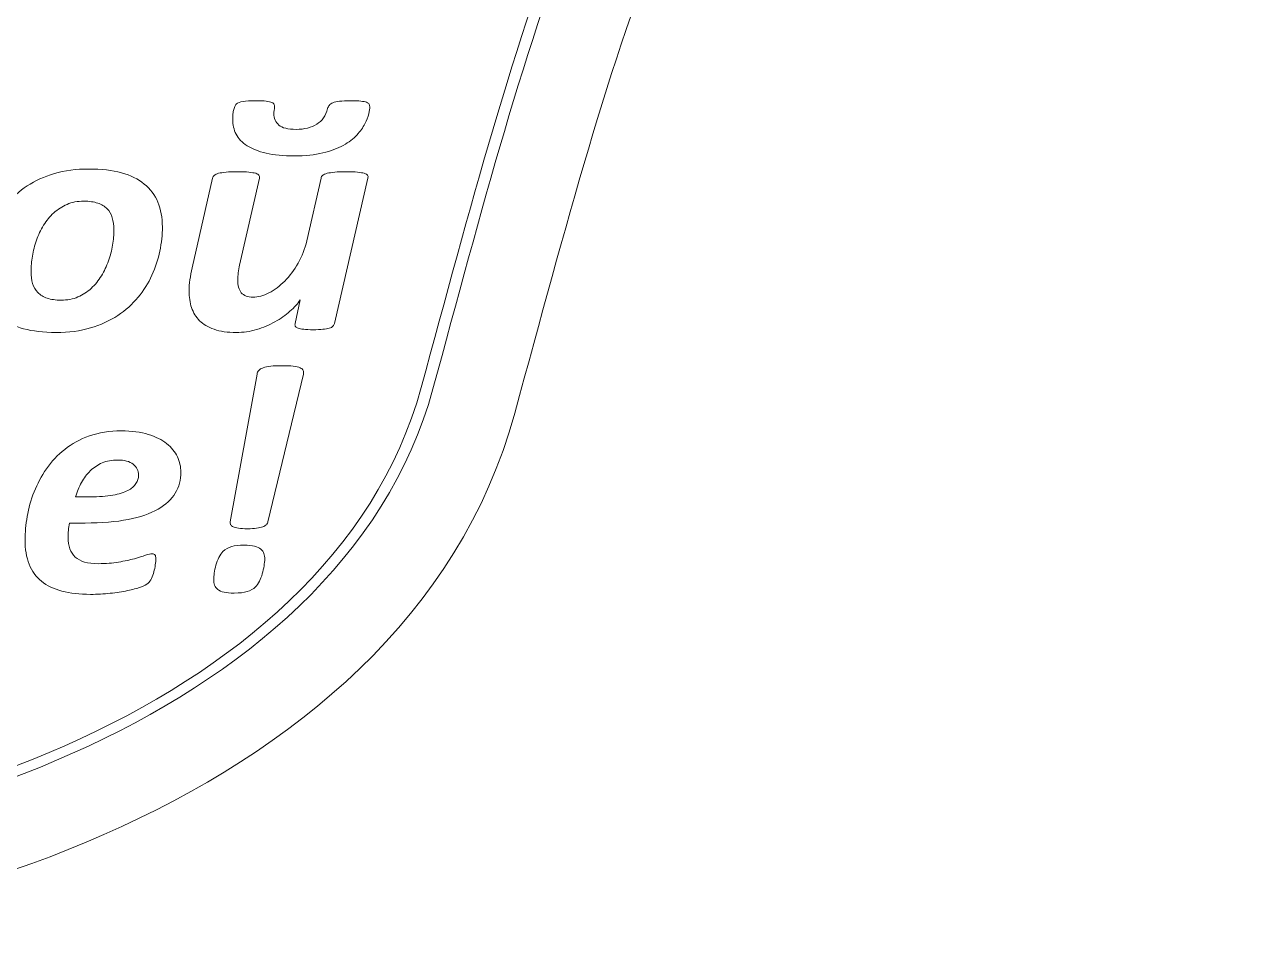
# Model space of a CAD drawing. Header units: millimetres. Extents: x -122 to 114, y -158 to 143.
# Drawn here: x 29.6 to 114.5, y -157.7 to -92.7 of the extents above; entities that cross this region are included whole.
import ezdxf

# ---------------------------------------------------------------- set-up
doc = ezdxf.new("R2010")
doc.units = ezdxf.units.MM
doc.header["$MEASUREMENT"] = 0
doc.layers.add('layer 1', color=7, linetype='Continuous')

msp = doc.modelspace()

# ---------------------------------------------------------------- linework, layer by layer
at = {"layer": 'layer 1', "color": 250, "lineweight": 20}
msp.add_open_spline([(-3.5934, -157.1901), (-24.7977, -157.7254), (-63.3817, -148.2724), (-71.129, -119.9138), (-71.129, -119.9138), (-78.3491, -93.4846), (-82.9464, -74.7906), (-99.5917, -56.9316), (-99.5917, -56.9316), (-121.6867, -33.2253), (-111.6519, 28.6851), (-91.5829, 47.9697), (-91.5829, 47.9697), (-89.0711, 50.3834), (-88.4017, 57.2121), (-91.5249, 58.9546), (-91.5249, 58.9546), (-98.8672, 63.0509), (-92.4483, 78.2326), (-85.2413, 76.8838), (-85.2413, 76.8838), (-40.8622, 68.5782), (-27.5218, 85.1053), (-32.0233, 132.5463), (-32.0233, 132.5463), (-32.8886, 141.6669), (-12.8746, 142.7893), (-3.5934, 142.7893), (-3.5934, 142.7893), (5.6878, 142.7893), (25.7018, 141.6669), (24.8365, 132.5463), (24.8365, 132.5463), (20.335, 85.1053), (33.6754, 68.5782), (78.0545, 76.8838), (78.0545, 76.8838), (85.2615, 78.2326), (91.6804, 63.0509), (84.3381, 58.9546), (84.3381, 58.9546), (81.2149, 57.2121), (81.8843, 50.3834), (84.3961, 47.9697), (84.3961, 47.9697), (104.4651, 28.6851), (114.4999, -33.2253), (92.4049, -56.9316), (92.4049, -56.9316), (75.7596, -74.7906), (71.1623, -93.4846), (63.9422, -119.9138), (63.9422, -119.9138), (56.1949, -148.2724), (17.6109, -157.7254), (-3.5934, -157.1901)], degree=3, knots=[0, 0, 0, 0, 0.0714286, 0.0714286, 0.0714286, 0.0714286, 0.1428571, 0.1428571, 0.1428571, 0.1428571, 0.2142857, 0.2142857, 0.2142857, 0.2142857, 0.2857143, 0.2857143, 0.2857143, 0.2857143, 0.3571429, 0.3571429, 0.3571429, 0.3571429, 0.4285714, 0.4285714, 0.4285714, 0.4285714, 0.5, 0.5, 0.5, 0.5, 0.5714286, 0.5714286, 0.5714286, 0.5714286, 0.6428571, 0.6428571, 0.6428571, 0.6428571, 0.7142857, 0.7142857, 0.7142857, 0.7142857, 0.7857143, 0.7857143, 0.7857143, 0.7857143, 0.8571429, 0.8571429, 0.8571429, 0.8571429, 0.9285714, 0.9285714, 0.9285714, 0.9285714, 1, 1, 1, 1], dxfattribs=at)
at = {"layer": 'layer 1', "color": 22, "lineweight": 20}
for points, knots in [([(81.4948, 64.3349), (81.9644, 65.0621), (81.3734, 67.2955), (81.0937, 68.0071), (81.0937, 68.0071), (80.7868, 68.7879), (79.7967, 70.6115), (78.9343, 71.0658), (78.9343, 71.0658), (63.4337, 68.1881), (43.3989, 66.4985), (30.7468, 77.9156), (30.7468, 77.9156), (16.4928, 90.7781), (17.2655, 115.5359), (18.9133, 133.0356), (18.9133, 133.0356), (17.3655, 134.7781), (10.1925, 135.9845), (8.1835, 136.2418), (8.1835, 136.2418), (4.3197, 136.7369), (0.3535, 136.9197), (-3.5416, 136.9197), (-3.5416, 136.9197), (-7.4366, 136.9197), (-11.4028, 136.7369), (-15.2666, 136.2418), (-15.2666, 136.2418), (-17.2756, 135.9845), (-24.4488, 134.7781), (-25.9965, 133.0355), (-25.9965, 133.0355), (-24.3488, 115.5408), (-23.5745, 90.7794), (-37.8299, 77.9156), (-37.8299, 77.9156), (-50.482, 66.4985), (-70.5168, 68.1881), (-86.0175, 71.0658), (-86.0175, 71.0658), (-86.8798, 70.6115), (-87.8699, 68.7879), (-88.1768, 68.0071), (-88.1768, 68.0071), (-88.4565, 67.2955), (-89.0475, 65.0621), (-88.5779, 64.3349), (-88.5779, 64.3349), (-88.5735, 64.3323), (-88.5691, 64.3298), (-88.565, 64.3275), (-88.565, 64.3275), (-81.619, 60.4523), (-82.1209, 48.8334), (-87.3924, 43.7676), (-87.3924, 43.7676), (-98.1765, 33.4051), (-103.806, 11.2104), (-105.3823, -3.1796), (-105.3823, -3.1796), (-107.0459, -18.3658), (-106.2192, -40.8494), (-95.1697, -52.7046), (-95.1697, -52.7046), (-77.1089, -72.0824), (-72.0999, -93.3357), (-65.3077, -118.1984), (-65.3077, -118.1984), (-58.8461, -141.8507), (-25.1148, -151.6032), (-3.6921, -151.0624), (-3.6921, -151.0624), (-3.6921, -151.0624), (-3.5416, -151.0586), (-3.5416, -151.0586), (-3.5416, -151.0586), (-3.5416, -151.0586), (-3.391, -151.0624), (-3.391, -151.0624), (-3.391, -151.0624), (18.0317, -151.6032), (51.763, -141.8507), (58.2246, -118.1984), (58.2246, -118.1984), (65.0168, -93.3357), (70.0257, -72.0824), (88.0866, -52.7046), (88.0866, -52.7046), (99.1361, -40.8494), (99.9628, -18.3658), (98.2992, -3.1796), (98.2992, -3.1796), (96.7229, 11.2104), (91.0934, 33.4051), (80.3093, 43.7677), (80.3093, 43.7677), (75.0378, 48.8334), (74.5359, 60.4523), (81.4819, 64.3275), (81.4819, 64.3275), (81.486, 64.3298), (81.4904, 64.3323), (81.4948, 64.3349)], [0, 0, 0, 0, 0.0384615, 0.0384615, 0.0384615, 0.0384615, 0.0769231, 0.0769231, 0.0769231, 0.0769231, 0.1153846, 0.1153846, 0.1153846, 0.1153846, 0.1538462, 0.1538462, 0.1538462, 0.1538462, 0.1923077, 0.1923077, 0.1923077, 0.1923077, 0.2307692, 0.2307692, 0.2307692, 0.2307692, 0.2692308, 0.2692308, 0.2692308, 0.2692308, 0.3076923, 0.3076923, 0.3076923, 0.3076923, 0.3461538, 0.3461538, 0.3461538, 0.3461538, 0.3846154, 0.3846154, 0.3846154, 0.3846154, 0.4230769, 0.4230769, 0.4230769, 0.4230769, 0.4615385, 0.4615385, 0.4615385, 0.4615385, 0.5, 0.5, 0.5, 0.5, 0.5384615, 0.5384615, 0.5384615, 0.5384615, 0.5769231, 0.5769231, 0.5769231, 0.5769231, 0.6153846, 0.6153846, 0.6153846, 0.6153846, 0.6538462, 0.6538462, 0.6538462, 0.6538462, 0.6923077, 0.6923077, 0.6923077, 0.6923077, 0.7307692, 0.7307692, 0.7307692, 0.7307692, 0.7692308, 0.7692308, 0.7692308, 0.7692308, 0.8076923, 0.8076923, 0.8076923, 0.8076923, 0.8461538, 0.8461538, 0.8461538, 0.8461538, 0.8846154, 0.8846154, 0.8846154, 0.8846154, 0.9230769, 0.9230769, 0.9230769, 0.9230769, 0.9615385, 0.9615385, 0.9615385, 0.9615385, 1, 1, 1, 1]), ([(80.7876, 64.7495), (81.1, 66.08), (79.8296, 69.1729), (78.6961, 70.088), (78.6961, 70.088), (62.9617, 67.1968), (42.945, 65.6553), (30.1614, 77.1909), (30.1614, 77.1909), (15.7798, 90.1685), (16.3806, 114.7929), (18.0286, 132.5646), (18.0286, 132.5646), (16.1214, 134.0436), (9.9676, 135.0702), (8.0306, 135.3184), (8.0306, 135.3184), (4.2003, 135.8091), (0.2677, 135.9898), (-3.5934, 135.9898), (-3.5934, 135.9898), (-7.4545, 135.9898), (-11.3871, 135.8091), (-15.2174, 135.3184), (-15.2174, 135.3184), (-17.1544, 135.0702), (-23.3082, 134.0436), (-25.2154, 132.5646), (-25.2154, 132.5646), (-23.5674, 114.7929), (-22.9667, 90.1685), (-37.3482, 77.1909), (-37.3482, 77.1909), (-50.1318, 65.6553), (-70.1485, 67.1968), (-85.8829, 70.088), (-85.8829, 70.088), (-87.0164, 69.1729), (-88.2868, 66.08), (-87.9744, 64.7495), (-87.9744, 64.7495), (-80.8151, 60.4715), (-81.2982, 48.436), (-86.8925, 43.06), (-86.8925, 43.06), (-97.521, 32.847), (-103.0882, 10.7811), (-104.6413, -3.397), (-104.6413, -3.397), (-106.2757, -18.317), (-105.5027, -40.6324), (-94.6389, -52.2883), (-94.6389, -52.2883), (-76.4675, -71.7847), (-71.4237, -93.1035), (-64.5903, -118.117), (-64.5903, -118.117), (-58.2383, -141.3682), (-24.7829, -150.9233), (-3.764, -150.3928), (-3.764, -150.3928), (-3.764, -150.3928), (-3.5934, -150.3884), (-3.5934, -150.3884), (-3.5934, -150.3884), (-3.5934, -150.3884), (-3.4228, -150.3928), (-3.4228, -150.3928), (-3.4228, -150.3928), (17.5961, -150.9233), (51.0515, -141.3682), (57.4035, -118.117), (57.4035, -118.117), (64.2369, -93.1035), (69.2807, -71.7847), (87.4521, -52.2883), (87.4521, -52.2883), (98.3159, -40.6324), (99.0889, -18.317), (97.4545, -3.397), (97.4545, -3.397), (95.9014, 10.7811), (90.3342, 32.847), (79.7056, 43.06), (79.7056, 43.06), (74.1114, 48.436), (73.6283, 60.4715), (80.7876, 64.7495)], [0, 0, 0, 0, 0.0454545, 0.0454545, 0.0454545, 0.0454545, 0.0909091, 0.0909091, 0.0909091, 0.0909091, 0.1363636, 0.1363636, 0.1363636, 0.1363636, 0.1818182, 0.1818182, 0.1818182, 0.1818182, 0.2272727, 0.2272727, 0.2272727, 0.2272727, 0.2727273, 0.2727273, 0.2727273, 0.2727273, 0.3181818, 0.3181818, 0.3181818, 0.3181818, 0.3636364, 0.3636364, 0.3636364, 0.3636364, 0.4090909, 0.4090909, 0.4090909, 0.4090909, 0.4545455, 0.4545455, 0.4545455, 0.4545455, 0.5, 0.5, 0.5, 0.5, 0.5454545, 0.5454545, 0.5454545, 0.5454545, 0.5909091, 0.5909091, 0.5909091, 0.5909091, 0.6363636, 0.6363636, 0.6363636, 0.6363636, 0.6818182, 0.6818182, 0.6818182, 0.6818182, 0.7272727, 0.7272727, 0.7272727, 0.7272727, 0.7727273, 0.7727273, 0.7727273, 0.7727273, 0.8181818, 0.8181818, 0.8181818, 0.8181818, 0.8636364, 0.8636364, 0.8636364, 0.8636364, 0.9090909, 0.9090909, 0.9090909, 0.9090909, 0.9545455, 0.9545455, 0.9545455, 0.9545455, 1, 1, 1, 1])]:
    msp.add_open_spline(points, degree=3, knots=knots, dxfattribs=at)
at = {"layer": 'layer 1', "color": 22, "lineweight": 9}
for points, knots in [([(53.8065, -98.4766), (53.8065, -98.5891), (53.7842, -98.756), (53.7352, -98.9694), (53.7352, -98.9694), (53.6862, -99.1867), (53.5972, -99.4234), (53.4636, -99.6756), (53.4636, -99.6756), (53.3255, -99.9317), (53.1385, -100.1878), (52.9026, -100.4555), (52.9026, -100.4555), (52.6621, -100.7194), (52.3459, -100.9599), (51.9542, -101.1772), (51.9542, -101.1772), (51.5623, -101.3945), (51.0859, -101.5691), (50.5248, -101.705), (50.5248, -101.705), (49.9638, -101.8408), (49.3003, -101.9106), (48.5257, -101.9106), (48.5257, -101.9106), (47.7598, -101.9106), (47.1053, -101.8485), (46.5621, -101.7205), (46.5621, -101.7205), (46.0188, -101.5963), (45.5736, -101.4217), (45.2263, -101.2005), (45.2263, -101.2005), (44.8744, -100.9755), (44.6207, -100.7077), (44.4604, -100.3934), (44.4604, -100.3934), (44.3001, -100.0791), (44.22, -99.7377), (44.22, -99.3729), (44.22, -99.3729), (44.22, -99.2759), (44.2244, -99.1711), (44.2333, -99.0547), (44.2333, -99.0547), (44.2423, -98.9422), (44.2556, -98.8374), (44.2778, -98.7366), (44.2778, -98.7366), (44.3001, -98.6395), (44.3268, -98.5503), (44.3624, -98.4649), (44.3624, -98.4649), (44.3981, -98.3834), (44.4381, -98.3175), (44.4827, -98.2709), (44.4827, -98.2709), (44.5762, -98.1894), (44.732, -98.1312), (44.9457, -98.1002), (44.9457, -98.1002), (45.155, -98.073), (45.4533, -98.0575), (45.8363, -98.0575), (45.8363, -98.0575), (46.1524, -98.0575), (46.3928, -98.0653), (46.5665, -98.0847), (46.5665, -98.0847), (46.7402, -98.1041), (46.8737, -98.1351), (46.9583, -98.1739), (46.9583, -98.1739), (47.0473, -98.2166), (47.1008, -98.267), (47.1231, -98.3214), (47.1231, -98.3214), (47.1453, -98.3796), (47.1542, -98.4417), (47.1542, -98.5115), (47.1542, -98.5115), (47.1542, -98.5775), (47.1453, -98.6473), (47.1275, -98.7094), (47.1275, -98.7094), (47.1096, -98.7754), (47.1008, -98.8568), (47.1008, -98.9538), (47.1008, -98.9538), (47.1008, -99.2875), (47.2166, -99.5553), (47.448, -99.7571), (47.448, -99.7571), (47.6796, -99.955), (48.0848, -100.0558), (48.6681, -100.0558), (48.6681, -100.0558), (48.9531, -100.0558), (49.2202, -100.0248), (49.4562, -99.9666), (49.4562, -99.9666), (49.6967, -99.9045), (49.9104, -99.8153), (50.0974, -99.6989), (50.0974, -99.6989), (50.2844, -99.5824), (50.4403, -99.4311), (50.5738, -99.2487), (50.5738, -99.2487), (50.7029, -99.0664), (50.7965, -98.853), (50.8588, -98.6007), (50.8588, -98.6007), (50.8855, -98.5115), (50.9255, -98.43), (50.979, -98.364), (50.979, -98.364), (51.028, -98.2942), (51.1126, -98.2399), (51.2239, -98.1933), (51.2239, -98.1933), (51.3397, -98.1468), (51.491, -98.1118), (51.687, -98.0885), (51.687, -98.0885), (51.8829, -98.0691), (52.1456, -98.0575), (52.4751, -98.0575), (52.4751, -98.0575), (52.7734, -98.0575), (53.0094, -98.0653), (53.183, -98.0847), (53.183, -98.0847), (53.3568, -98.1041), (53.4858, -98.1312), (53.5794, -98.1623), (53.5794, -98.1623), (53.6729, -98.1972), (53.7307, -98.2399), (53.7619, -98.2942), (53.7619, -98.2942), (53.793, -98.3485), (53.8065, -98.4067), (53.8065, -98.4766)], [0, 0, 0, 0, 0.0277778, 0.0277778, 0.0277778, 0.0277778, 0.0555556, 0.0555556, 0.0555556, 0.0555556, 0.0833333, 0.0833333, 0.0833333, 0.0833333, 0.1111111, 0.1111111, 0.1111111, 0.1111111, 0.1388889, 0.1388889, 0.1388889, 0.1388889, 0.1666667, 0.1666667, 0.1666667, 0.1666667, 0.1944444, 0.1944444, 0.1944444, 0.1944444, 0.2222222, 0.2222222, 0.2222222, 0.2222222, 0.25, 0.25, 0.25, 0.25, 0.2777778, 0.2777778, 0.2777778, 0.2777778, 0.3055556, 0.3055556, 0.3055556, 0.3055556, 0.3333333, 0.3333333, 0.3333333, 0.3333333, 0.3611111, 0.3611111, 0.3611111, 0.3611111, 0.3888889, 0.3888889, 0.3888889, 0.3888889, 0.4166667, 0.4166667, 0.4166667, 0.4166667, 0.4444444, 0.4444444, 0.4444444, 0.4444444, 0.4722222, 0.4722222, 0.4722222, 0.4722222, 0.5, 0.5, 0.5, 0.5, 0.5277778, 0.5277778, 0.5277778, 0.5277778, 0.5555556, 0.5555556, 0.5555556, 0.5555556, 0.5833333, 0.5833333, 0.5833333, 0.5833333, 0.6111111, 0.6111111, 0.6111111, 0.6111111, 0.6388889, 0.6388889, 0.6388889, 0.6388889, 0.6666667, 0.6666667, 0.6666667, 0.6666667, 0.6944444, 0.6944444, 0.6944444, 0.6944444, 0.7222222, 0.7222222, 0.7222222, 0.7222222, 0.75, 0.75, 0.75, 0.75, 0.7777778, 0.7777778, 0.7777778, 0.7777778, 0.8055556, 0.8055556, 0.8055556, 0.8055556, 0.8333333, 0.8333333, 0.8333333, 0.8333333, 0.8611111, 0.8611111, 0.8611111, 0.8611111, 0.8888889, 0.8888889, 0.8888889, 0.8888889, 0.9166667, 0.9166667, 0.9166667, 0.9166667, 0.9444444, 0.9444444, 0.9444444, 0.9444444, 0.9722222, 0.9722222, 0.9722222, 0.9722222, 1, 1, 1, 1]), ([(39.3042, -106.889), (39.3042, -107.4361), (39.2464, -107.9949), (39.1261, -108.573), (39.1261, -108.573), (39.0104, -109.1473), (38.8278, -109.7099), (38.574, -110.2609), (38.574, -110.2609), (38.3202, -110.8081), (37.9996, -111.3241), (37.6033, -111.8053), (37.6033, -111.8053), (37.2071, -112.2864), (36.7306, -112.7133), (36.1786, -113.078), (36.1786, -113.078), (35.6264, -113.4466), (34.9941, -113.7377), (34.2817, -113.9472), (34.2817, -113.9472), (33.5692, -114.1606), (32.7634, -114.2654), (31.8684, -114.2654), (31.8684, -114.2654), (30.9912, -114.2654), (30.2298, -114.1761), (29.593, -114.0015), (29.593, -114.0015), (28.9519, -113.823), (28.422, -113.5592), (27.9946, -113.2138), (27.9946, -113.2138), (27.5671, -112.8724), (27.251, -112.4455), (27.0417, -111.9411), (27.0417, -111.9411), (26.8325, -111.4367), (26.73, -110.8585), (26.73, -110.2066), (26.73, -110.2066), (26.73, -109.6634), (26.788, -109.1007), (26.9038, -108.5265), (26.9038, -108.5265), (27.0239, -107.9483), (27.2065, -107.3895), (27.4603, -106.8424), (27.4603, -106.8424), (27.7096, -106.2992), (28.0346, -105.7792), (28.431, -105.2903), (28.431, -105.2903), (28.8272, -104.8014), (29.2992, -104.3785), (29.8513, -104.0137), (29.8513, -104.0137), (30.4034, -103.649), (31.0402, -103.3618), (31.7526, -103.1484), (31.7526, -103.1484), (32.465, -102.935), (33.2709, -102.8302), (34.1659, -102.8302), (34.1659, -102.8302), (35.0431, -102.8302), (35.8, -102.9195), (36.4412, -103.098), (36.4412, -103.098), (37.078, -103.2765), (37.6122, -103.5364), (38.0397, -103.8818), (38.0397, -103.8818), (38.4671, -104.2271), (38.7833, -104.6501), (38.9926, -105.1545), (38.9926, -105.1545), (39.2019, -105.6589), (39.3042, -106.2371), (39.3042, -106.889)], [0, 0, 0, 0, 0.05, 0.05, 0.05, 0.05, 0.1, 0.1, 0.1, 0.1, 0.15, 0.15, 0.15, 0.15, 0.2, 0.2, 0.2, 0.2, 0.25, 0.25, 0.25, 0.25, 0.3, 0.3, 0.3, 0.3, 0.35, 0.35, 0.35, 0.35, 0.4, 0.4, 0.4, 0.4, 0.45, 0.45, 0.45, 0.45, 0.5, 0.5, 0.5, 0.5, 0.55, 0.55, 0.55, 0.55, 0.6, 0.6, 0.6, 0.6, 0.65, 0.65, 0.65, 0.65, 0.7, 0.7, 0.7, 0.7, 0.75, 0.75, 0.75, 0.75, 0.8, 0.8, 0.8, 0.8, 0.85, 0.85, 0.85, 0.85, 0.9, 0.9, 0.9, 0.9, 0.95, 0.95, 0.95, 0.95, 1, 1, 1, 1]), ([(51.3442, -113.629), (51.3264, -113.7066), (51.2907, -113.7726), (51.2328, -113.8308), (51.2328, -113.8308), (51.1749, -113.8851), (51.0903, -113.9317), (50.9745, -113.9666), (50.9745, -113.9666), (50.8543, -114.0015), (50.7029, -114.0248), (50.5204, -114.0442), (50.5204, -114.0442), (50.3378, -114.0636), (50.1152, -114.0752), (49.8436, -114.0752), (49.8436, -114.0752), (49.5764, -114.0752), (49.3538, -114.0636), (49.1846, -114.0442), (49.1846, -114.0442), (49.0154, -114.0248), (48.8818, -114.0015), (48.7883, -113.9666), (48.7883, -113.9666), (48.6903, -113.9317), (48.628, -113.8851), (48.5969, -113.8308), (48.5969, -113.8308), (48.5702, -113.7726), (48.5657, -113.7066), (48.5924, -113.629), (48.5924, -113.629), (48.5924, -113.629), (48.9442, -111.9838), (48.9442, -111.9838), (48.9442, -111.9838), (48.7705, -112.2476), (48.53, -112.5154), (48.2273, -112.7831), (48.2273, -112.7831), (47.9201, -113.0509), (47.5728, -113.2992), (47.1764, -113.5204), (47.1764, -113.5204), (46.7802, -113.7454), (46.3528, -113.9239), (45.8897, -114.0636), (45.8897, -114.0636), (45.4311, -114.1994), (44.9546, -114.2654), (44.4692, -114.2654), (44.4692, -114.2654), (43.8592, -114.2654), (43.3472, -114.1917), (42.9243, -114.0442), (42.9243, -114.0442), (42.5013, -113.8968), (42.1629, -113.695), (41.9046, -113.4428), (41.9046, -113.4428), (41.6508, -113.1905), (41.4638, -112.884), (41.3436, -112.527), (41.3436, -112.527), (41.2278, -112.17), (41.17, -111.7859), (41.17, -111.3668), (41.17, -111.3668), (41.17, -111.1107), (41.1877, -110.8469), (41.2278, -110.5791), (41.2278, -110.5791), (41.2678, -110.3075), (41.3168, -110.0359), (41.3791, -109.7526), (41.3791, -109.7526), (41.3791, -109.7526), (42.8129, -103.4666), (42.8129, -103.4666), (42.8129, -103.4666), (42.8307, -103.3929), (42.8708, -103.3269), (42.9376, -103.2687), (42.9376, -103.2687), (43.0043, -103.2105), (43.1023, -103.1678), (43.2359, -103.1329), (43.2359, -103.1329), (43.374, -103.098), (43.5476, -103.0708), (43.7658, -103.0514), (43.7658, -103.0514), (43.984, -103.032), (44.2466, -103.0242), (44.5628, -103.0242), (44.5628, -103.0242), (44.8834, -103.0242), (45.146, -103.032), (45.3509, -103.0514), (45.3509, -103.0514), (45.5557, -103.0708), (45.7115, -103.098), (45.8273, -103.1329), (45.8273, -103.1329), (45.9386, -103.1678), (46.0144, -103.2105), (46.0544, -103.2687), (46.0544, -103.2687), (46.0945, -103.3269), (46.1034, -103.3929), (46.0856, -103.4666), (46.0856, -103.4666), (46.0856, -103.4666), (44.7053, -109.5586), (44.7053, -109.5586), (44.7053, -109.5586), (44.6608, -109.7255), (44.6296, -109.9001), (44.6073, -110.0825), (44.6073, -110.0825), (44.585, -110.2648), (44.5762, -110.4394), (44.5762, -110.6063), (44.5762, -110.6063), (44.5762, -110.7887), (44.594, -110.9516), (44.634, -111.0991), (44.634, -111.0991), (44.6741, -111.2504), (44.7365, -111.3746), (44.8211, -111.4832), (44.8211, -111.4832), (44.9101, -111.588), (45.0214, -111.6656), (45.155, -111.7199), (45.155, -111.7199), (45.2886, -111.7742), (45.4533, -111.8014), (45.6447, -111.8014), (45.6447, -111.8014), (46.001, -111.8014), (46.3705, -111.7005), (46.7579, -111.4987), (46.7579, -111.4987), (47.1453, -111.297), (47.5148, -111.0215), (47.8622, -110.6684), (47.8622, -110.6684), (48.2095, -110.3153), (48.5212, -109.9001), (48.7928, -109.4189), (48.7928, -109.4189), (49.0689, -108.9378), (49.2737, -108.4178), (49.4116, -107.8552), (49.4116, -107.8552), (49.4116, -107.8552), (50.4046, -103.4666), (50.4046, -103.4666), (50.4046, -103.4666), (50.4135, -103.3929), (50.4536, -103.3269), (50.5204, -103.2687), (50.5204, -103.2687), (50.5916, -103.2105), (50.6941, -103.1678), (50.8277, -103.1329), (50.8277, -103.1329), (50.9657, -103.098), (51.1393, -103.0708), (51.3575, -103.0514), (51.3575, -103.0514), (51.5757, -103.032), (51.8384, -103.0242), (52.1545, -103.0242), (52.1545, -103.0242), (52.4751, -103.0242), (52.7378, -103.032), (52.9426, -103.0514), (52.9426, -103.0514), (53.1475, -103.0708), (53.3078, -103.098), (53.4235, -103.1329), (53.4235, -103.1329), (53.5437, -103.1678), (53.6194, -103.2105), (53.655, -103.2687), (53.655, -103.2687), (53.6862, -103.3269), (53.6952, -103.3929), (53.6773, -103.4666), (53.6773, -103.4666), (53.6773, -103.4666), (51.3442, -113.629), (51.3442, -113.629)], [0, 0, 0, 0, 0.0204082, 0.0204082, 0.0204082, 0.0204082, 0.0408163, 0.0408163, 0.0408163, 0.0408163, 0.0612245, 0.0612245, 0.0612245, 0.0612245, 0.0816327, 0.0816327, 0.0816327, 0.0816327, 0.1020408, 0.1020408, 0.1020408, 0.1020408, 0.122449, 0.122449, 0.122449, 0.122449, 0.1428571, 0.1428571, 0.1428571, 0.1428571, 0.1632653, 0.1632653, 0.1632653, 0.1632653, 0.1836735, 0.1836735, 0.1836735, 0.1836735, 0.2040816, 0.2040816, 0.2040816, 0.2040816, 0.2244898, 0.2244898, 0.2244898, 0.2244898, 0.244898, 0.244898, 0.244898, 0.244898, 0.2653061, 0.2653061, 0.2653061, 0.2653061, 0.2857143, 0.2857143, 0.2857143, 0.2857143, 0.3061224, 0.3061224, 0.3061224, 0.3061224, 0.3265306, 0.3265306, 0.3265306, 0.3265306, 0.3469388, 0.3469388, 0.3469388, 0.3469388, 0.3673469, 0.3673469, 0.3673469, 0.3673469, 0.3877551, 0.3877551, 0.3877551, 0.3877551, 0.4081633, 0.4081633, 0.4081633, 0.4081633, 0.4285714, 0.4285714, 0.4285714, 0.4285714, 0.4489796, 0.4489796, 0.4489796, 0.4489796, 0.4693878, 0.4693878, 0.4693878, 0.4693878, 0.4897959, 0.4897959, 0.4897959, 0.4897959, 0.5102041, 0.5102041, 0.5102041, 0.5102041, 0.5306122, 0.5306122, 0.5306122, 0.5306122, 0.5510204, 0.5510204, 0.5510204, 0.5510204, 0.5714286, 0.5714286, 0.5714286, 0.5714286, 0.5918367, 0.5918367, 0.5918367, 0.5918367, 0.6122449, 0.6122449, 0.6122449, 0.6122449, 0.6326531, 0.6326531, 0.6326531, 0.6326531, 0.6530612, 0.6530612, 0.6530612, 0.6530612, 0.6734694, 0.6734694, 0.6734694, 0.6734694, 0.6938776, 0.6938776, 0.6938776, 0.6938776, 0.7142857, 0.7142857, 0.7142857, 0.7142857, 0.7346939, 0.7346939, 0.7346939, 0.7346939, 0.755102, 0.755102, 0.755102, 0.755102, 0.7755102, 0.7755102, 0.7755102, 0.7755102, 0.7959184, 0.7959184, 0.7959184, 0.7959184, 0.8163265, 0.8163265, 0.8163265, 0.8163265, 0.8367347, 0.8367347, 0.8367347, 0.8367347, 0.8571429, 0.8571429, 0.8571429, 0.8571429, 0.877551, 0.877551, 0.877551, 0.877551, 0.8979592, 0.8979592, 0.8979592, 0.8979592, 0.9183673, 0.9183673, 0.9183673, 0.9183673, 0.9387755, 0.9387755, 0.9387755, 0.9387755, 0.9591837, 0.9591837, 0.9591837, 0.9591837, 0.9795918, 0.9795918, 0.9795918, 0.9795918, 1, 1, 1, 1]), ([(35.9113, -107.083), (35.9113, -106.7648), (35.8757, -106.4816), (35.8, -106.2371), (35.8, -106.2371), (35.7287, -105.9888), (35.6041, -105.7792), (35.4349, -105.6085), (35.4349, -105.6085), (35.2657, -105.4378), (35.0476, -105.3097), (34.7848, -105.2166), (34.7848, -105.2166), (34.5177, -105.1274), (34.197, -105.0808), (33.8141, -105.0808), (33.8141, -105.0808), (33.3778, -105.0808), (32.986, -105.1545), (32.6386, -105.302), (32.6386, -105.302), (32.2914, -105.4494), (31.9797, -105.6512), (31.7036, -105.8995), (31.7036, -105.8995), (31.432, -106.1517), (31.196, -106.4389), (30.9956, -106.7687), (30.9956, -106.7687), (30.7953, -107.0985), (30.6305, -107.4477), (30.4969, -107.8086), (30.4969, -107.8086), (30.3678, -108.1734), (30.2743, -108.542), (30.212, -108.9184), (30.212, -108.9184), (30.1497, -109.2948), (30.123, -109.6517), (30.123, -109.9932), (30.123, -109.9932), (30.123, -110.3114), (30.1585, -110.5946), (30.2298, -110.8469), (30.2298, -110.8469), (30.3055, -111.0952), (30.4257, -111.3047), (30.5949, -111.4755), (30.5949, -111.4755), (30.7685, -111.6462), (30.9823, -111.7781), (31.2495, -111.8674), (31.2495, -111.8674), (31.5121, -111.9605), (31.8372, -112.0032), (32.2201, -112.0032), (32.2201, -112.0032), (32.6565, -112.0032), (33.0483, -111.9295), (33.3956, -111.782), (33.3956, -111.782), (33.7429, -111.6346), (34.0546, -111.4328), (34.3263, -111.1806), (34.3263, -111.1806), (34.6022, -110.9283), (34.8383, -110.6334), (35.0386, -110.3036), (35.0386, -110.3036), (35.239, -109.9738), (35.4038, -109.6285), (35.5329, -109.2598), (35.5329, -109.2598), (35.6664, -108.8912), (35.7599, -108.5226), (35.8223, -108.1501), (35.8223, -108.1501), (35.8802, -107.7815), (35.9113, -107.4245), (35.9113, -107.083)], [0, 0, 0, 0, 0.05, 0.05, 0.05, 0.05, 0.1, 0.1, 0.1, 0.1, 0.15, 0.15, 0.15, 0.15, 0.2, 0.2, 0.2, 0.2, 0.25, 0.25, 0.25, 0.25, 0.3, 0.3, 0.3, 0.3, 0.35, 0.35, 0.35, 0.35, 0.4, 0.4, 0.4, 0.4, 0.45, 0.45, 0.45, 0.45, 0.5, 0.5, 0.5, 0.5, 0.55, 0.55, 0.55, 0.55, 0.6, 0.6, 0.6, 0.6, 0.65, 0.65, 0.65, 0.65, 0.7, 0.7, 0.7, 0.7, 0.75, 0.75, 0.75, 0.75, 0.8, 0.8, 0.8, 0.8, 0.85, 0.85, 0.85, 0.85, 0.9, 0.9, 0.9, 0.9, 0.95, 0.95, 0.95, 0.95, 1, 1, 1, 1]), ([(46.6891, -127.5061), (46.6728, -127.5798), (46.636, -127.6497), (46.5747, -127.7118), (46.5747, -127.7118), (46.5134, -127.77), (46.4276, -127.8204), (46.3172, -127.8631), (46.3172, -127.8631), (46.2068, -127.9058), (46.0638, -127.9368), (45.8923, -127.9601), (45.8923, -127.9601), (45.7206, -127.9834), (45.5122, -127.995), (45.2629, -127.995), (45.2629, -127.995), (45.0095, -127.995), (44.797, -127.9834), (44.6335, -127.9601), (44.6335, -127.9601), (44.47, -127.9368), (44.3475, -127.9058), (44.2575, -127.8631), (44.2575, -127.8631), (44.1718, -127.8204), (44.1105, -127.77), (44.0777, -127.7118), (44.0777, -127.7118), (44.0451, -127.6497), (44.0369, -127.5798), (44.0532, -127.5061), (44.0532, -127.5061), (44.0532, -127.5061), (45.9208, -117.1846), (45.9208, -117.1846), (45.9208, -117.1846), (45.9371, -117.0837), (45.978, -116.9983), (46.0475, -116.9207), (46.0475, -116.9207), (46.117, -116.847), (46.2192, -116.7849), (46.354, -116.7345), (46.354, -116.7345), (46.4889, -116.684), (46.6646, -116.6491), (46.8812, -116.6258), (46.8812, -116.6258), (47.0937, -116.6026), (47.3593, -116.5909), (47.6699, -116.5909), (47.6699, -116.5909), (47.9886, -116.5909), (48.2502, -116.6026), (48.4546, -116.6258), (48.4546, -116.6258), (48.6589, -116.6491), (48.8182, -116.684), (48.9327, -116.7345), (48.9327, -116.7345), (49.0471, -116.7849), (49.1247, -116.847), (49.1533, -116.9207), (49.1533, -116.9207), (49.1861, -116.9983), (49.1901, -117.0837), (49.1656, -117.1846), (49.1656, -117.1846), (49.1656, -117.1846), (46.6891, -127.5061), (46.6891, -127.5061)], [0, 0, 0, 0, 0.0555556, 0.0555556, 0.0555556, 0.0555556, 0.1111111, 0.1111111, 0.1111111, 0.1111111, 0.1666667, 0.1666667, 0.1666667, 0.1666667, 0.2222222, 0.2222222, 0.2222222, 0.2222222, 0.2777778, 0.2777778, 0.2777778, 0.2777778, 0.3333333, 0.3333333, 0.3333333, 0.3333333, 0.3888889, 0.3888889, 0.3888889, 0.3888889, 0.4444444, 0.4444444, 0.4444444, 0.4444444, 0.5, 0.5, 0.5, 0.5, 0.5555556, 0.5555556, 0.5555556, 0.5555556, 0.6111111, 0.6111111, 0.6111111, 0.6111111, 0.6666667, 0.6666667, 0.6666667, 0.6666667, 0.7222222, 0.7222222, 0.7222222, 0.7222222, 0.7777778, 0.7777778, 0.7777778, 0.7777778, 0.8333333, 0.8333333, 0.8333333, 0.8333333, 0.8888889, 0.8888889, 0.8888889, 0.8888889, 0.9444444, 0.9444444, 0.9444444, 0.9444444, 1, 1, 1, 1]), ([(40.596, -124.0255), (40.596, -124.5726), (40.4652, -125.0615), (40.2078, -125.5), (40.2078, -125.5), (39.9462, -125.9346), (39.5456, -126.311), (38.9981, -126.6253), (38.9981, -126.6253), (38.4504, -126.9396), (37.7557, -127.1802), (36.9139, -127.347), (36.9139, -127.347), (36.072, -127.5139), (35.0668, -127.5954), (33.902, -127.5954), (33.902, -127.5954), (33.902, -127.5954), (32.8027, -127.5954), (32.8027, -127.5954), (32.8027, -127.5954), (32.7701, -127.77), (32.7455, -127.9446), (32.7292, -128.1153), (32.7292, -128.1153), (32.7128, -128.2822), (32.7047, -128.4413), (32.7047, -128.5848), (32.7047, -128.5848), (32.7047, -129.1979), (32.8722, -129.6597), (33.2074, -129.974), (33.2074, -129.974), (33.5424, -130.2844), (34.0818, -130.4396), (34.8256, -130.4396), (34.8256, -130.4396), (35.3528, -130.4396), (35.8227, -130.4008), (36.2437, -130.3309), (36.2437, -130.3309), (36.6605, -130.2572), (37.0283, -130.1796), (37.343, -130.0904), (37.343, -130.0904), (37.6617, -130.005), (37.9233, -129.9235), (38.1276, -129.8537), (38.1276, -129.8537), (38.336, -129.7799), (38.4873, -129.745), (38.5853, -129.745), (38.5853, -129.745), (38.6793, -129.745), (38.7488, -129.7722), (38.7855, -129.8226), (38.7855, -129.8226), (38.8264, -129.877), (38.8468, -129.9623), (38.8468, -130.0748), (38.8468, -130.0748), (38.8468, -130.2029), (38.8346, -130.3503), (38.8101, -130.5172), (38.8101, -130.5172), (38.7855, -130.684), (38.7529, -130.8509), (38.7079, -131.0139), (38.7079, -131.0139), (38.6671, -131.1768), (38.6099, -131.3282), (38.5404, -131.4717), (38.5404, -131.4717), (38.475, -131.6153), (38.3973, -131.7278), (38.3074, -131.8016), (38.3074, -131.8016), (38.2135, -131.8947), (38.0377, -131.9839), (37.7803, -132.0771), (37.7803, -132.0771), (37.5269, -132.1663), (37.2204, -132.2478), (36.8607, -132.3254), (36.8607, -132.3254), (36.5011, -132.403), (36.0966, -132.4651), (35.6512, -132.5117), (35.6512, -132.5117), (35.2057, -132.5621), (34.748, -132.5854), (34.2861, -132.5854), (34.2861, -132.5854), (33.5179, -132.5854), (32.8518, -132.5117), (32.2796, -132.3603), (32.2796, -132.3603), (31.7116, -132.209), (31.2335, -131.9762), (30.8493, -131.6658), (30.8493, -131.6658), (30.4652, -131.3553), (30.1791, -130.9595), (29.987, -130.4784), (29.987, -130.4784), (29.7949, -129.9972), (29.701, -129.4268), (29.701, -128.7672), (29.701, -128.7672), (29.701, -128.2589), (29.75, -127.7156), (29.8481, -127.1375), (29.8481, -127.1375), (29.9503, -126.5554), (30.1096, -125.985), (30.3344, -125.4185), (30.3344, -125.4185), (30.5591, -124.8559), (30.8453, -124.3165), (31.1967, -123.8005), (31.1967, -123.8005), (31.5482, -123.2844), (31.9731, -122.8304), (32.4717, -122.4424), (32.4717, -122.4424), (32.9703, -122.0505), (33.5465, -121.7362), (34.2004, -121.5033), (34.2004, -121.5033), (34.8583, -121.2666), (35.6021, -121.1502), (36.4398, -121.1502), (36.4398, -121.1502), (37.1672, -121.1502), (37.7925, -121.2317), (38.3156, -121.3947), (38.3156, -121.3947), (38.8387, -121.5577), (39.2678, -121.775), (39.6029, -122.0427), (39.6029, -122.0427), (39.938, -122.3104), (40.1872, -122.6209), (40.3508, -122.9623), (40.3508, -122.9623), (40.5142, -123.3077), (40.596, -123.6646), (40.596, -124.0255)], [0, 0, 0, 0, 0.027027, 0.027027, 0.027027, 0.027027, 0.0540541, 0.0540541, 0.0540541, 0.0540541, 0.0810811, 0.0810811, 0.0810811, 0.0810811, 0.1081081, 0.1081081, 0.1081081, 0.1081081, 0.1351351, 0.1351351, 0.1351351, 0.1351351, 0.1621622, 0.1621622, 0.1621622, 0.1621622, 0.1891892, 0.1891892, 0.1891892, 0.1891892, 0.2162162, 0.2162162, 0.2162162, 0.2162162, 0.2432432, 0.2432432, 0.2432432, 0.2432432, 0.2702703, 0.2702703, 0.2702703, 0.2702703, 0.2972973, 0.2972973, 0.2972973, 0.2972973, 0.3243243, 0.3243243, 0.3243243, 0.3243243, 0.3513514, 0.3513514, 0.3513514, 0.3513514, 0.3783784, 0.3783784, 0.3783784, 0.3783784, 0.4054054, 0.4054054, 0.4054054, 0.4054054, 0.4324324, 0.4324324, 0.4324324, 0.4324324, 0.4594595, 0.4594595, 0.4594595, 0.4594595, 0.4864865, 0.4864865, 0.4864865, 0.4864865, 0.5135135, 0.5135135, 0.5135135, 0.5135135, 0.5405405, 0.5405405, 0.5405405, 0.5405405, 0.5675676, 0.5675676, 0.5675676, 0.5675676, 0.5945946, 0.5945946, 0.5945946, 0.5945946, 0.6216216, 0.6216216, 0.6216216, 0.6216216, 0.6486486, 0.6486486, 0.6486486, 0.6486486, 0.6756757, 0.6756757, 0.6756757, 0.6756757, 0.7027027, 0.7027027, 0.7027027, 0.7027027, 0.7297297, 0.7297297, 0.7297297, 0.7297297, 0.7567568, 0.7567568, 0.7567568, 0.7567568, 0.7837838, 0.7837838, 0.7837838, 0.7837838, 0.8108108, 0.8108108, 0.8108108, 0.8108108, 0.8378378, 0.8378378, 0.8378378, 0.8378378, 0.8648649, 0.8648649, 0.8648649, 0.8648649, 0.8918919, 0.8918919, 0.8918919, 0.8918919, 0.9189189, 0.9189189, 0.9189189, 0.9189189, 0.9459459, 0.9459459, 0.9459459, 0.9459459, 0.972973, 0.972973, 0.972973, 0.972973, 1, 1, 1, 1]), ([(37.6373, -124.2428), (37.6373, -123.9401), (37.5106, -123.6879), (37.2613, -123.4862), (37.2613, -123.4862), (37.0079, -123.2844), (36.6442, -123.1874), (36.1661, -123.1874), (36.1661, -123.1874), (35.7655, -123.1874), (35.41, -123.2533), (35.0953, -123.3891), (35.0953, -123.3891), (34.7807, -123.525), (34.5028, -123.7112), (34.2617, -123.9401), (34.2617, -123.9401), (34.0205, -124.173), (33.8162, -124.4446), (33.6445, -124.7589), (33.6445, -124.7589), (33.473, -125.0732), (33.3381, -125.4108), (33.2318, -125.7677), (33.2318, -125.7677), (33.2318, -125.7677), (34.2372, -125.7677), (34.2372, -125.7677), (34.2372, -125.7677), (34.8747, -125.7677), (35.41, -125.7251), (35.8432, -125.6475), (35.8432, -125.6475), (36.2723, -125.566), (36.6197, -125.4573), (36.8853, -125.3215), (36.8853, -125.3215), (37.1468, -125.1857), (37.3389, -125.0266), (37.4574, -124.8404), (37.4574, -124.8404), (37.58, -124.6541), (37.6373, -124.4562), (37.6373, -124.2428)], [0, 0, 0, 0, 0.0909091, 0.0909091, 0.0909091, 0.0909091, 0.1818182, 0.1818182, 0.1818182, 0.1818182, 0.2727273, 0.2727273, 0.2727273, 0.2727273, 0.3636364, 0.3636364, 0.3636364, 0.3636364, 0.4545455, 0.4545455, 0.4545455, 0.4545455, 0.5454545, 0.5454545, 0.5454545, 0.5454545, 0.6363636, 0.6363636, 0.6363636, 0.6363636, 0.7272727, 0.7272727, 0.7272727, 0.7272727, 0.8181818, 0.8181818, 0.8181818, 0.8181818, 0.9090909, 0.9090909, 0.9090909, 0.9090909, 1, 1, 1, 1]), ([(46.4602, -130.1214), (46.4602, -130.2572), (46.4439, -130.4163), (46.4113, -130.5987), (46.4113, -130.5987), (46.3826, -130.7811), (46.3377, -130.9634), (46.2886, -131.1497), (46.2886, -131.1497), (46.2355, -131.3359), (46.1701, -131.5105), (46.0884, -131.6735), (46.0884, -131.6735), (46.0107, -131.8365), (45.9167, -131.9645), (45.8145, -132.0654), (45.8145, -132.0654), (45.6634, -132.209), (45.4672, -132.3176), (45.2342, -132.3875), (45.2342, -132.3875), (44.9973, -132.4612), (44.6989, -132.4961), (44.3311, -132.4961), (44.3311, -132.4961), (44.041, -132.4961), (43.8039, -132.4767), (43.6159, -132.434), (43.6159, -132.434), (43.428, -132.3914), (43.2809, -132.3293), (43.1746, -132.2439), (43.1746, -132.2439), (43.0684, -132.1624), (42.9947, -132.0615), (42.9539, -131.9451), (42.9539, -131.9451), (42.913, -131.8287), (42.8926, -131.6929), (42.8926, -131.5416), (42.8926, -131.5416), (42.8926, -131.4213), (42.9049, -131.27), (42.9294, -131.0915), (42.9294, -131.0915), (42.9539, -130.913), (42.9947, -130.7306), (43.0479, -130.5405), (43.0479, -130.5405), (43.1051, -130.3503), (43.1705, -130.1719), (43.2522, -130.0011), (43.2522, -130.0011), (43.334, -129.8304), (43.428, -129.6907), (43.5383, -129.5859), (43.5383, -129.5859), (43.7141, -129.4191), (43.9184, -129.3027), (44.1514, -129.2406), (44.1514, -129.2406), (44.3802, -129.1746), (44.6663, -129.1436), (45.0014, -129.1436), (45.0014, -129.1436), (45.312, -129.1436), (45.5612, -129.1669), (45.7491, -129.2173), (45.7491, -129.2173), (45.9371, -129.2639), (46.0843, -129.3337), (46.1905, -129.4191), (46.1905, -129.4191), (46.3009, -129.5083), (46.3703, -129.6131), (46.4072, -129.7334), (46.4072, -129.7334), (46.4439, -129.8537), (46.4602, -129.9817), (46.4602, -130.1214)], [0, 0, 0, 0, 0.05, 0.05, 0.05, 0.05, 0.1, 0.1, 0.1, 0.1, 0.15, 0.15, 0.15, 0.15, 0.2, 0.2, 0.2, 0.2, 0.25, 0.25, 0.25, 0.25, 0.3, 0.3, 0.3, 0.3, 0.35, 0.35, 0.35, 0.35, 0.4, 0.4, 0.4, 0.4, 0.45, 0.45, 0.45, 0.45, 0.5, 0.5, 0.5, 0.5, 0.55, 0.55, 0.55, 0.55, 0.6, 0.6, 0.6, 0.6, 0.65, 0.65, 0.65, 0.65, 0.7, 0.7, 0.7, 0.7, 0.75, 0.75, 0.75, 0.75, 0.8, 0.8, 0.8, 0.8, 0.85, 0.85, 0.85, 0.85, 0.9, 0.9, 0.9, 0.9, 0.95, 0.95, 0.95, 0.95, 1, 1, 1, 1])]:
    msp.add_open_spline(points, degree=3, knots=knots, dxfattribs=at)

doc.saveas('drawing.dxf')
